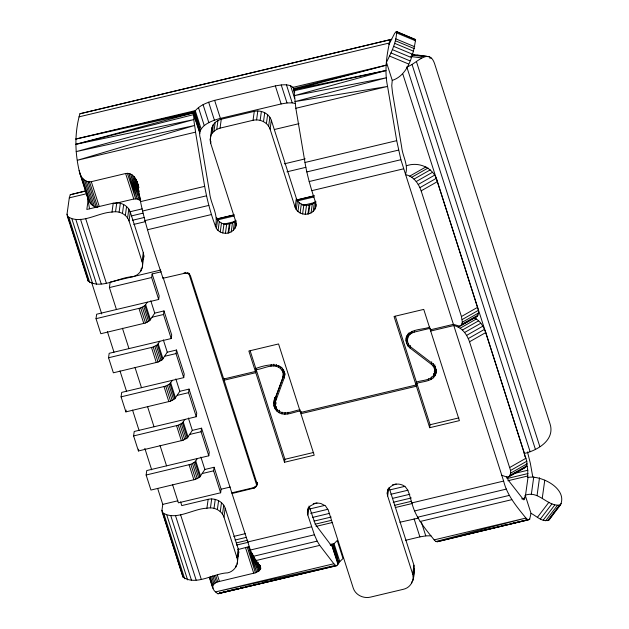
<?xml version="1.0" encoding="UTF-8"?>
<svg xmlns="http://www.w3.org/2000/svg" width="629" height="629" viewBox="0 0 629 629"><rect width="100%" height="100%" fill="white"/><g stroke="black" fill="none" stroke-linecap="round" stroke-linejoin="round"><path stroke-width="0.94" d="M79.914 113.763L391.702 39.312L79.914 113.763C74.34 133.269 74.859 153.814 79.828 173.36C81.369 178.086 85.914 182.89 91.299 181.671L125.619 173.51C131.005 172.291 135.549 177.095 137.091 181.82C141.58 214.969 152.43 246.654 163.029 278.254L185.563 273.065L188.33 273.749L188.731 273.175L190.39 275.581L223.727 379.004L255.405 371.464L248.856 351.021L278.553 343.953L300.528 412.498L416.021 385.011L394.045 316.466L423.749 309.397L430.299 329.84L453.399 324.344L459.532 326.152L460.978 325.602L462.346 322.182L461.434 316.529L421.155 190.854C418.631 183.526 413.497 176.191 405.406 174.626C408.834 165.097 402.607 156.487 401.679 147.115L392.535 92.903L391.749 85.686L392.252 80.386L386.465 62.35C391.144 52.687 396.341 42.733 396.663 31.757L396.309 31.45L394.619 33.4L388.942 44.533M392.252 80.386C408.229 75.283 413.371 54.613 415.588 39.651L396.309 31.45M453.399 324.344L400.885 159.711L396.718 140.652L387.574 86.44C384.288 71.006 386.599 55.1 390.098 39.949M560.549 504.828C547.993 507.666 538.849 489.857 525.231 495.282L531.01 513.319C536.348 515.945 542.528 522.77 548.999 519.971L560.549 504.828C567.806 488.332 540.508 474.761 527.7 477.466L527.778 470.256L526.725 463.754M416.021 385.011L416.429 382.047C422.539 379.963 432.587 380.726 434.702 372.855C435.37 369.624 433.916 366.298 431.352 364.301L410.022 348.018C406.428 345.384 405.359 340.714 406.428 336.546M430.889 329.565L430.684 331.043L459.398 420.636L429.701 427.704L416.406 386.214L416.815 383.25C423.435 381.253 433.908 381.544 436.054 373.139C436.817 369.443 435.15 365.646 432.225 363.358L410.886 347.082C406.389 343.929 407.27 338.056 408.245 333.433M257.237 482.333L256.42 486.193L254.454 488.002L232.022 493.513L250.381 550.013L253.165 556.358L260.139 566.359L260.721 568.364L259.195 570.786L255.421 572.807L219.435 581.448C211.21 582.981 210.401 589.098 217.878 593.737L336.916 565.605L339.786 561.595L343.017 558.536L337.23 540.5L332.599 545.139L331.546 545.516L330.642 544.69L315.365 524.389L309.028 506.054M67.382 216.321L88.099 280.966C101.222 290.079 118.857 277.059 132.711 276.729C139.339 275.337 144.269 268.213 142.052 261.562L129.047 220.976C126.736 214.135 118.842 210.471 111.993 212.091C98.14 212.421 80.504 225.434 67.382 216.321L67.028 214.174L69.292 197.844L70.244 194.746L85.992 190.744M143.443 259.093L143.837 255.877L143.286 252.654L130.282 212.067C127.97 205.227 120.076 201.563 113.228 203.183L86.826 209.465L88.343 198.544M294.694 91.378L293.122 87.329C288.098 83.374 281.132 84.931 275.345 85.921L214.631 100.365C207.263 102.456 199.314 105.302 194.558 111.64C192.498 118.236 195.006 125.446 195.525 132.145L204.669 186.357C207.303 200.73 211.006 215.008 216.376 228.594C218.412 231.535 221.872 233.217 225.418 233.304C231.574 233.603 237.88 227.871 235.749 221.471L210.691 143.302C208.891 137.004 213.601 131.367 213.066 124.974L215.189 122.411L217.988 120.453L221.274 119.227L254.273 111.372C261.121 109.753 269.015 113.417 271.327 120.257L296.377 198.426C298.917 206.265 310.679 207.712 315.451 201.264M213.066 124.974L211.769 127.962L211.659 132.782M162.298 512.462L183.015 577.1C196.138 586.212 213.774 573.2 227.627 572.87C234.255 571.478 239.185 564.355 236.968 557.703L223.963 517.117C221.652 510.276 213.758 506.612 206.91 508.232C193.056 508.554 175.42 521.575 162.298 512.462L161.944 510.316L162.769 504.379L157.682 488.513M180.609 501.848L181.742 505.606L208.144 499.324C214.992 497.704 222.886 501.368 225.198 508.208L238.202 548.795L238.753 552.018L238.36 555.226L237.392 557.475M211.831 133.875L213.954 131.319L216.753 129.362L220.04 128.135L253.039 120.281C259.887 118.661 267.781 122.325 270.093 129.165L295.143 207.334C297.548 214.615 307.715 216.368 313.156 211.454C315.577 209.19 316.584 205.652 315.601 202.467C311.237 189.376 307.274 176.12 304.986 162.486L295.842 108.274L293.814 88.587L386.072 65.212L293.122 87.329L294.569 91.842M333.857 563.749L215.723 591.858L335.54 565.392L217.878 593.737L336.916 565.605L335.54 565.392L333.857 563.749L319.736 545.374L317.181 541.121L314.398 534.776L307.793 514.962L307.675 510.135L310.239 505.975L314.807 503.585L318.125 503.129L320.798 503.459L325.484 505.897L328.252 510.095L353.309 588.264C355.613 595.105 363.515 598.769 370.363 597.149L403.362 589.294C413.961 586.928 415.03 574.096 413.937 565.219L389.186 487.978M412.86 580.559L413.253 577.343L412.703 574.128L387.653 495.959C385.192 488.45 393.864 482.474 400.657 484.456C408.999 486.343 409.408 496.415 411.893 502.901C415.392 517.313 425.094 528.612 434.175 539.871L435.85 541.522L437.234 541.734L528.061 519.916L529.665 519.279L531.01 513.319M172.535 484.542L178.4 502.83L220.637 492.782L221.133 489.22L214.096 467.268L204.857 469.47L199.825 476.986L195.627 479.322L150.952 490.054L146.132 475.021L146.746 470.563L208.789 455.805L209.276 452.235L201.571 428.184L192.332 430.385L187.3 437.902L183.102 440.237L138.419 450.969L133.607 435.936L134.221 431.478L196.256 416.72L196.751 413.151L189.046 389.099L179.808 391.301L174.776 398.817L170.577 401.153L125.894 411.885L121.075 396.852L121.696 392.394L183.731 377.636L184.226 374.066L176.513 350.015L167.275 352.216L162.251 359.733L158.052 362.068L113.369 372.8L108.55 357.767L109.171 353.309L171.206 338.551L171.701 334.982L163.988 310.93L154.75 313.132L149.718 320.648L145.519 322.984L100.844 333.716L96.025 318.683L96.638 314.225L158.681 299.467L159.168 295.897L152.139 273.953L161.276 271.775M111.993 212.091L113.228 203.183M115.539 211.69L116.774 202.782M119.109 212.13L120.343 203.222M116.436 309.515L109.407 287.571L110.169 282.075L160.741 270.038M122.451 213.396L123.685 204.488M125.344 215.385L126.586 206.477M127.593 217.972L128.835 209.064M129.047 220.976L130.282 212.067M142.052 261.562L143.286 252.654M140.912 270.989L141.281 268.316M142.209 268.001L143.837 255.877M125.894 411.885L126.146 410.1M158.681 299.467L151.644 277.515L152.139 273.953M138.419 450.969L138.671 449.185M163.029 278.254L163.131 277.507L232.022 493.513M171.206 338.551L163.493 314.5L163.988 310.93M184.148 273.23L184.25 272.483M183.731 377.636L176.026 353.584L176.513 350.015M210.141 140.086L211.769 127.962M210.691 143.302L210.943 141.517M213.954 131.319L215.189 122.411M216.753 129.362L217.988 120.453M220.04 128.135L221.274 119.227M196.256 416.72L188.551 392.669L189.046 389.099M215.291 226.338C218.971 214.709 210.636 204.283 209.63 192.812L200.486 138.6C195.918 126.476 211.226 120.705 220.409 118.409L281.132 103.958L287.013 102.952L292.233 102.865L295.504 103.526M216.376 228.594L217.61 219.686L216.525 217.43M218.059 230.536L219.293 221.628L217.61 219.686M220.229 232.03L221.471 223.122L219.293 221.628M222.745 232.974L223.979 224.066L221.471 223.122M225.418 233.304L226.652 224.396L232.439 223.02L235.6 220.268M228.075 233.005L229.318 224.097M208.789 455.805L201.076 431.746L201.571 428.184M228.736 232.848L229.97 223.94M231.205 231.928L232.439 223.02M233.304 230.458L234.538 221.55M234.892 228.539L236.001 220.52M235.867 226.298L236.237 223.625M253.039 120.281L254.273 111.372M256.585 119.88L257.819 110.971M232.125 492.774L253.243 487.75L255.83 486.327L256.947 484.998L257.096 483.709L224.113 380.207L224.364 378.422M260.154 120.32L261.389 111.412M206.91 508.232L208.144 499.324M220.637 492.782L213.601 470.83L214.096 467.268M263.496 121.586L264.73 112.677M210.456 507.831L211.69 498.923M266.397 123.575L267.632 114.667M214.025 508.271L215.26 499.363M268.638 126.162L269.88 117.253M270.093 129.165L271.327 120.257M217.367 509.529L218.601 500.621M220.26 511.526L221.502 502.618M222.509 514.113L223.751 505.205M223.963 517.117L225.198 508.208M255.405 371.464L255.822 368.492L250.161 350.84M301.22 411.476L300.914 413.701L314.209 455.192L284.512 462.26L255.791 372.667L256.207 369.695C263.944 368.869 273.631 362.39 280.668 368.72C282.971 370.976 283.97 374.452 282.885 377.542L274.275 400.948C272.64 405.461 275.062 410.517 279.15 412.758C285.975 416.453 293.515 411.924 300.418 410.949M236.968 557.703L238.202 548.795M235.828 567.13L236.072 565.345M237.125 564.134L238.753 552.018M253.141 488.489L253.243 487.75L254.454 488.002L254.659 487.208L255.578 487.216L256.947 484.998L257.198 483.174M271.044 366.164L271.28 364.466M295.143 207.334L296.377 198.426M257.057 482.459L256.679 485.179L188.731 273.175M273.623 365.881L273.859 364.183M296.228 209.591L297.462 200.682M276.21 366.243L276.446 364.545M297.918 211.533L299.152 202.624M278.616 367.21L278.851 365.512M273.733 403.582L274.323 399.344M300.088 213.027L301.322 204.118M274.275 400.948L274.739 397.559M274 406.271L274.818 400.335L274.558 397.646M300.033 409.746C293.004 410.8 284.119 416.076 277.798 410.194C273.591 406.303 275.494 400.296 276.398 395.437L284.685 372.926M275.109 403.676L276.398 395.437M275.337 406.027L275.809 402.631M275.046 408.819L275.872 402.875L274.818 400.335M280.668 368.72L280.904 367.022M302.596 213.97L303.831 205.062M276.257 408.252L276.493 406.554M282.209 370.654L282.563 368.114M276.807 411.036L277.043 409.337M283.129 372.887L283.6 369.49M305.269 214.3L306.512 205.392M282.885 377.542L283.71 371.605M283.357 375.238L283.946 370.992M279.15 412.758L279.504 410.21M275.581 401.373L284.19 377.966L284.78 373.72M284.19 377.966L284.968 373.634M307.935 214.002L309.169 205.093M308.595 213.844L309.83 204.936M281.902 413.866L282.138 412.168M311.056 212.924L312.291 204.016M284.858 414.275L285.094 412.577M313.156 211.454L314.39 202.546M314.744 209.536L315.86 201.516M315.719 207.295L316.088 204.622M287.807 413.953L288.043 412.254M284.512 462.26L284.921 459.288L256.207 369.695M307.384 512.549L308.006 508.09M307.793 514.962L308.91 506.943M406.004 340.926L406.711 335.831M406.617 343.576L407.443 337.631L407.034 335.87M407.372 340.871L408.197 334.935L408.559 336.476M407.545 338.528L408.874 332.93M387.236 493.545L387.857 489.087M407.993 345.997L408.339 343.45M408.402 336.326L409.888 334.431L410.124 332.733M387.653 495.959L388.761 487.939M409.888 334.431L411.901 332.977L412.137 331.279M410.022 348.018L410.375 345.47M411.901 332.977L414.275 332.081L414.511 330.382M430.299 329.84L430.503 328.362M428.357 380.506L428.593 378.807M431.352 364.301L431.706 361.754M431.077 379.476L431.431 376.928M433.137 366.07L433.491 363.523M434.332 368.193L434.804 364.796M433.373 377.817L433.955 373.579M433.845 375.057L434.081 373.359M434.875 370.505L435.457 366.267M434.702 372.855L435.41 367.761M435.071 375.655L435.897 369.71L434.191 371.881M436.054 373.139L436.526 369.742M429.701 427.704L430.11 424.74L416.815 383.25M412.703 574.128L413.937 565.219M411.563 583.547L411.814 581.77M413.253 577.343L414.487 568.435M525.231 495.282L524.405 499.552L523.674 499.843L508.578 480.619L506.463 476.523M525.537 495.204L528.014 477.387M531.301 494.63L533.769 476.821M537.048 495.597L539.517 477.781M542.292 498.003L544.761 480.186M460.978 325.602L477.23 316.356L478.59 312.935L478.425 310.309L437.407 181.616C434.175 168.234 419.362 161.26 406.649 165.718M501.769 475.272L506.078 476.79L507.91 477.081L509.356 476.523L510.717 473.102L510.551 470.468L469.533 341.783C467.009 334.455 461.867 327.111 453.784 325.547L430.684 331.043M509.356 476.523L525.6 467.284L526.968 463.864L526.795 461.23L485.777 332.537C483.622 326.695 480.155 320.625 474.337 317.834M185.563 273.065L185.783 272.326M406.192 338.245C409.094 328.338 422.177 330.131 429.78 327.096M413.45 573.145L414.102 571.651M548.999 519.971L554.794 511.872M186.994 273.245L187.316 272.561L189.486 274.543M96.025 318.683L140.699 307.951L144.906 305.615L147.312 302.172M108.55 357.767L153.232 347.035L157.431 344.7L159.845 341.256M121.075 396.852L165.757 386.12L169.956 383.784L172.37 380.333M133.607 435.936L178.282 425.204L182.481 422.869L184.895 419.417M146.132 475.021L190.815 464.288L195.014 461.953L197.427 458.502M537.386 517.376L548.928 502.225M540.358 519.051L551.908 503.9M543.189 520.199L554.739 505.056M545.681 520.757L557.231 505.614M547.662 520.678L559.212 505.535M555.95 510.355L561.147 503.538M414.542 39.902L415.242 39.344M530.129 451.724L406.79 66.894C415.871 64.63 428.593 46.9 434.482 63.34L550.116 424.119C555.1 440.245 537.3 450.466 524.122 453.525M409.715 176.144L425.959 166.905M411.806 177.252L428.058 168.014M414.024 179.1L430.267 169.861M416.209 181.561L432.453 172.322M418.214 184.478L434.458 175.239M419.905 187.646L436.149 178.408M421.155 190.854L437.407 181.616M461.434 316.529L477.686 307.282M462.173 319.548L478.425 310.309M462.346 322.182L478.59 312.935M461.938 324.242L478.189 315.003M458.085 327.072L477.23 316.356M460.184 328.173L476.428 318.934M462.401 330.021L478.645 320.782M464.579 332.489L480.831 323.251M466.584 335.406L482.836 326.168M468.275 338.575L484.519 329.337M469.533 341.783L485.777 332.537M509.812 467.449L526.056 458.211M510.551 470.468L526.795 461.23M510.717 473.102L526.968 463.864M510.316 475.17L526.559 465.932M507.91 477.081L525.6 467.284M252.355 553.284L258.055 571.604L248.683 546.727L237.951 549.589M294.584 91.386L294.034 89.577L385.844 70.566L294.27 95.679L386.355 77.807L294.852 101.615L387.574 86.44L295.842 108.274M75.661 144.379L194.086 112.725L200.085 130.415L194.558 111.64L75.889 139.025L194.086 112.725L199.81 131.823L193.787 114.58L75.661 144.379L193.952 119.549L76.18 151.62L194.542 125.486L77.391 160.261L195.525 132.145M386.072 65.212L294.034 89.577L294.608 91.354M521.976 498.852L524.83 498.144L521.984 498.821M225.182 591.692L219.482 593.1L238.438 588.5M227.085 591.221L235.639 589.106M240.388 587.934L243.242 587.234M240.333 588.044L244.123 587.124M246.018 586.66L248.864 585.976M253.605 584.821L256.443 584.137M264.031 582.297L266.869 581.605M437.234 541.734L529.665 519.279L525.86 520.128M78.963 116.86L389.147 43.047M75.889 139.025L195.242 110.625L201.021 128.662L194.558 111.64M274.393 129.511L299.019 123.654M70.244 194.746L86.267 190.933M69.292 197.844L86.267 193.811M114.73 203.552L133.796 199.016L137.232 198.992L140.314 200.454M284.379 163.823L305.222 158.862M140.652 201.594L204.669 186.357M304.986 162.486L396.718 140.652M286.934 171.827L305.883 167.322M129.723 211.824L142.13 208.867M142.492 211.037L206.509 195.8M306.818 171.929L398.558 150.103M131.516 215.889L142.964 213.16M132.577 220.252L144.025 217.532M144.819 220.645L208.836 205.408M309.154 181.537L400.885 159.711M133.788 224.396L145.236 221.675M147.485 229.758L211.501 214.528M311.819 190.658L403.551 168.824M216.714 218.978L233.878 214.898M296.825 199.912L313.989 195.831M217.084 218.986L234.247 214.898M296.243 200.148L314.358 195.831M217.689 219.883L233.909 216.022M296.849 201.044L314.02 196.963M223.547 224.231L234.987 221.51M302.698 205.392L315.098 202.444M109.407 287.571L151.644 277.515M152.132 317.197L163.493 314.5M164.664 356.281L176.026 353.584M255.822 368.492C264.66 365.135 283.986 360.016 284.733 375.332M414.275 332.081L430.165 328.299M224.113 380.207L255.791 372.667M177.189 395.366L188.551 392.669M189.714 434.45L201.076 431.746M300.914 413.701L416.406 386.214M202.239 473.535L213.601 470.83M284.921 459.288L313.69 452.44M430.11 424.74L458.887 417.892M221.133 489.22L230.269 487.043M162.769 504.379L177.85 500.786M313.195 503.719L317.016 502.807M392.41 484.865L396.231 483.96M309.633 508.995L324.91 505.362M389.807 489.92L405.076 486.288M310.695 513.366L327.874 509.278M390.868 494.284L408.048 490.195M312.487 517.431L329.667 513.343M392.653 498.349L409.833 494.268M525.317 466.781L527.228 466.325M233.784 536.395L245.231 533.675M313.989 521.126L331.168 517.046M393.204 502.28L411.342 497.964M513.461 473.661L527.778 470.256M235.065 540.036L246.521 537.308M236.331 542.921L247.779 540.193M315.176 524.193L331.404 520.332M394.391 505.346L411.57 501.258M507.013 478.543L528.014 473.543M247.567 542.009L311.583 526.772M411.893 502.901L503.632 481.075C507.131 495.479 516.834 506.777 525.907 518.044L528.061 519.916L435.85 541.522L525.907 518.044L434.175 539.871M236.543 545.076L247.991 542.355M316.033 526.402L332.254 522.542M395.248 507.548L412.427 503.459M507.862 480.753L527.904 475.98M250.381 550.013L314.398 534.776M414.715 510.905L506.447 489.071M253.165 556.358L317.181 541.121M417.499 517.25L509.231 495.416M399.879 522.243L418.309 518.139M255.72 560.612L319.736 545.374M420.054 521.504L511.786 499.67M330.178 544.462L333.999 543.558L339.786 561.595L333.221 544.494L330.359 545.154L333.221 544.494L338.716 563.034L332.599 545.139L330.689 545.595M405.658 540.28L419.889 536.891L425.77 535.892L430.999 535.798M502.052 525.687L507.768 524.366M512.525 523.257L529.665 519.279M255.83 486.327L256.42 486.193M385.844 70.566L294.097 90.71L294.671 92.494M223.979 224.066L226.652 224.396M426.706 56.225L412.003 54.353L414.456 54.896M417.208 55.25L429.159 56.767M411.319 54.975L424.182 56.618M429.528 57.978L431.368 58.214M410.721 56.508L421.752 57.915M79.828 173.36L88.005 198.874C89.373 202.632 92.133 206.328 96.221 207.24L88.052 181.726M396.663 31.757L415.588 39.651M396.632 32.912L415.565 40.799M395.806 38.849L414.739 46.743M395.413 40.767L414.338 48.661M394.666 43.33L413.591 51.216M393.628 46.349L412.553 54.236M392.362 49.62L411.295 57.514M390.963 52.93L409.896 60.824M389.524 56.052L408.449 63.938M254.132 556.995L259.195 570.786L255.791 559.763M257.552 562.381L260.202 569.67L257.929 562.287M259.462 564.732L260.721 568.364L259.557 564.708M293.122 87.329L294.624 91.826M139.261 191.743L134.292 176.828L140.668 199.92L132.342 175.011L139.088 199.676L130.628 174.021L137.232 198.992L128.874 173.455L135.644 198.795L127.373 173.297M260.068 565.557L260.665 567.382M138.687 187.363L137.091 181.82L138.828 187.253M138.75 187.749L136.076 179.469L138.561 187.914M416.5 61.815L539.847 446.645M412.081 64.559L535.421 449.389M402.89 74.222L524.437 453.446M453.784 325.547L503.632 481.075M395.35 316.277L416.429 382.047M290.543 85.654L294.592 98.281M286.454 84.829L292.233 102.865M281.226 84.915L287.013 102.952M421.438 522.361L425.77 535.892M275.345 85.921L281.132 103.958M414.11 518.854L419.889 536.891M214.631 100.365L220.409 118.409M208.639 102.189L214.418 120.233M203.081 104.666L208.859 122.702M198.473 107.567L204.252 125.603M193.787 114.58L199.81 133.379M337.946 564.37L331.923 545.571L338.253 563.765L332.599 545.139M125.619 173.51L133.796 199.016M245.577 547.773L253.754 573.278M150.779 300.756L154.75 313.132M163.312 339.833L167.275 352.216M175.837 378.917L179.808 391.301M188.362 418.002L192.332 430.385M200.887 457.086L204.857 469.47M145.661 304.743L150.48 319.776M158.186 343.827L163.005 358.86M170.718 382.912L175.53 397.945M183.243 421.996L188.063 437.029M195.768 461.081L200.588 476.114M144.906 305.615L149.718 320.648M157.431 344.7L162.251 359.733M169.956 383.784L174.776 398.817M182.481 422.869L187.3 437.902M195.014 461.953L199.825 476.986M143.766 306.48L148.586 321.513M156.299 345.565L161.11 360.598M168.824 384.649L173.643 399.682M181.349 423.734L186.168 438.767M193.874 462.818L198.693 477.851M142.335 307.274L147.155 322.307M154.86 346.359L159.68 361.392M167.393 385.443L172.204 400.476M179.918 424.528L184.737 439.561M192.443 463.612L197.262 478.645M140.699 307.951L145.519 322.984M153.232 347.035L158.052 362.068M165.757 386.12L170.577 401.153M178.282 425.204L183.102 440.237M190.815 464.288L195.627 479.322M138.978 308.462L143.797 323.487M151.51 347.546L156.322 362.571M164.035 386.631L168.855 401.656M176.56 425.707L181.38 440.74M189.085 464.792L193.905 479.825M91.299 181.671L99.185 206.273M217.39 575.071L219.435 581.448M89.546 181.883L97.723 207.397M215.723 575.551L217.768 581.927M214.434 576.054L216.478 582.43M86.299 181.168L94.476 206.674M212.791 575.842L215.134 583.13M84.577 180.169L92.754 205.683M211.651 576.651L213.994 583.94M82.627 178.353L90.804 203.859M210.353 576.864L212.979 585.056M79.128 170.553L89.027 201.225M209.543 577.249L213.042 588.367M209.308 577.328L212.523 587.352M122.443 328.252L128.969 348.6M134.968 367.336L141.494 387.684M147.5 406.42L154.019 426.769M160.025 445.505L166.551 465.853M85.591 218.373L106.309 283.011M180.507 514.514L201.225 579.152M80.512 219.293L101.23 283.931M175.428 515.426L196.146 580.072M75.857 219.537L96.575 284.174M170.773 515.678L191.491 580.315M71.95 219.096L92.667 283.734M166.866 515.237L187.584 579.875M91.858 283.144L101.733 313.95M107.417 331.687L113.998 352.224M119.982 370.89L126.571 391.427M132.554 410.1L139.135 430.637M144.819 448.367L151.699 469.839M69.064 218.004L89.782 282.641M163.98 514.137L184.698 578.782M67.028 214.174L69.992 223.413M70.582 225.261L75.016 239.114M75.614 240.954L87.745 278.82M161.944 510.316L183.015 577.1M255.421 572.807L247.331 547.269L256.703 572.304L248.683 546.727M137.091 181.82L138.553 186.506M527.487 451.913L530.349 463.337L532.724 476.625M524.366 454.35L525.089 456.843M87.305 196.067L88.005 198.874M86.967 193.669L89.515 208.757M87.863 279.535L88.099 280.966M275.927 397.74L276.084 399.305"/></g></svg>
